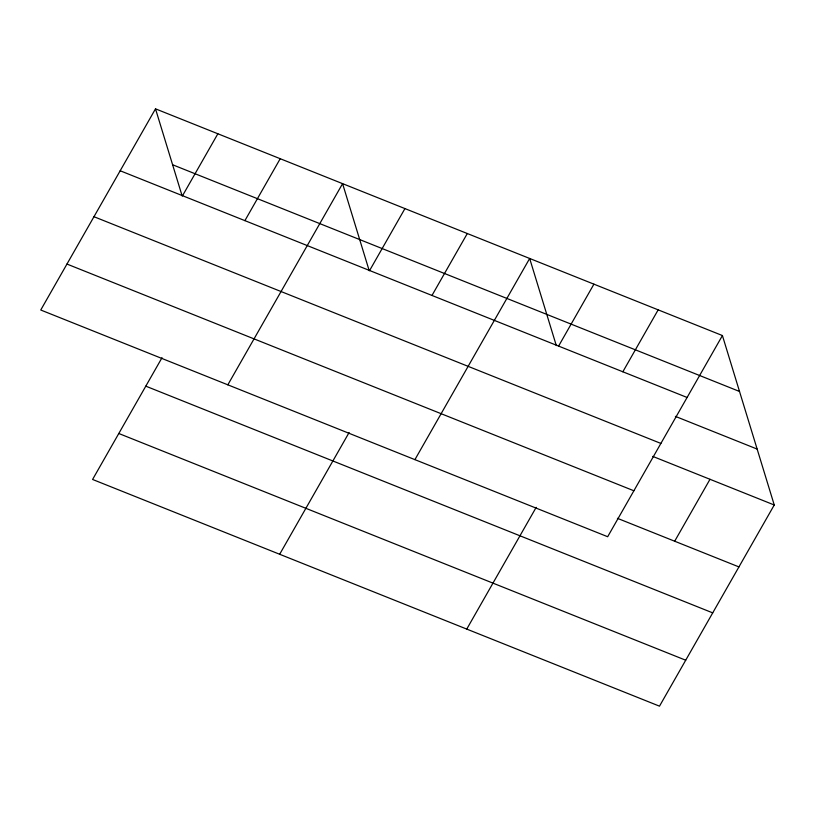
<?xml version="1.0" encoding="UTF-8"?>
<svg xmlns="http://www.w3.org/2000/svg" width="815" height="815" viewBox="0 0 815 815"><rect width="100%" height="100%" fill="white"/><g stroke="black" fill="none" stroke-linecap="round" stroke-linejoin="round"><path stroke-width="1.22" d="M155.502 108.833L40.75 310.006L607.674 536.728L722.416 335.546L155.502 108.833L182.153 195.957M182.54 195.702L217.86 133.772M162.022 357.704L92.584 479.454L659.498 706.167L774.25 504.994L722.416 335.546M244.897 220.641L280.217 158.711M227.833 384.823L342.585 183.65L369.236 270.774M369.623 270.519L404.943 208.589M279.667 554.271L349.105 432.521M431.981 295.458L467.301 233.528M414.916 459.64L529.668 258.467L556.319 345.591M558.591 346.09L593.921 284.16M466.751 629.088L536.189 507.338M622.843 371.783L658.163 309.853M674.677 541.221L709.997 479.291M172.607 164.752L739.521 391.465M120.182 170.763L687.096 397.476M675.37 416.373L757.145 449.075M93.969 216.709L660.884 443.431M652.754 456.4L774.25 504.994M66.962 264.06L633.876 490.773M617.434 518.33L738.93 566.914M145.793 386.157L712.718 612.87M118.796 433.498L685.71 660.211"/></g></svg>
